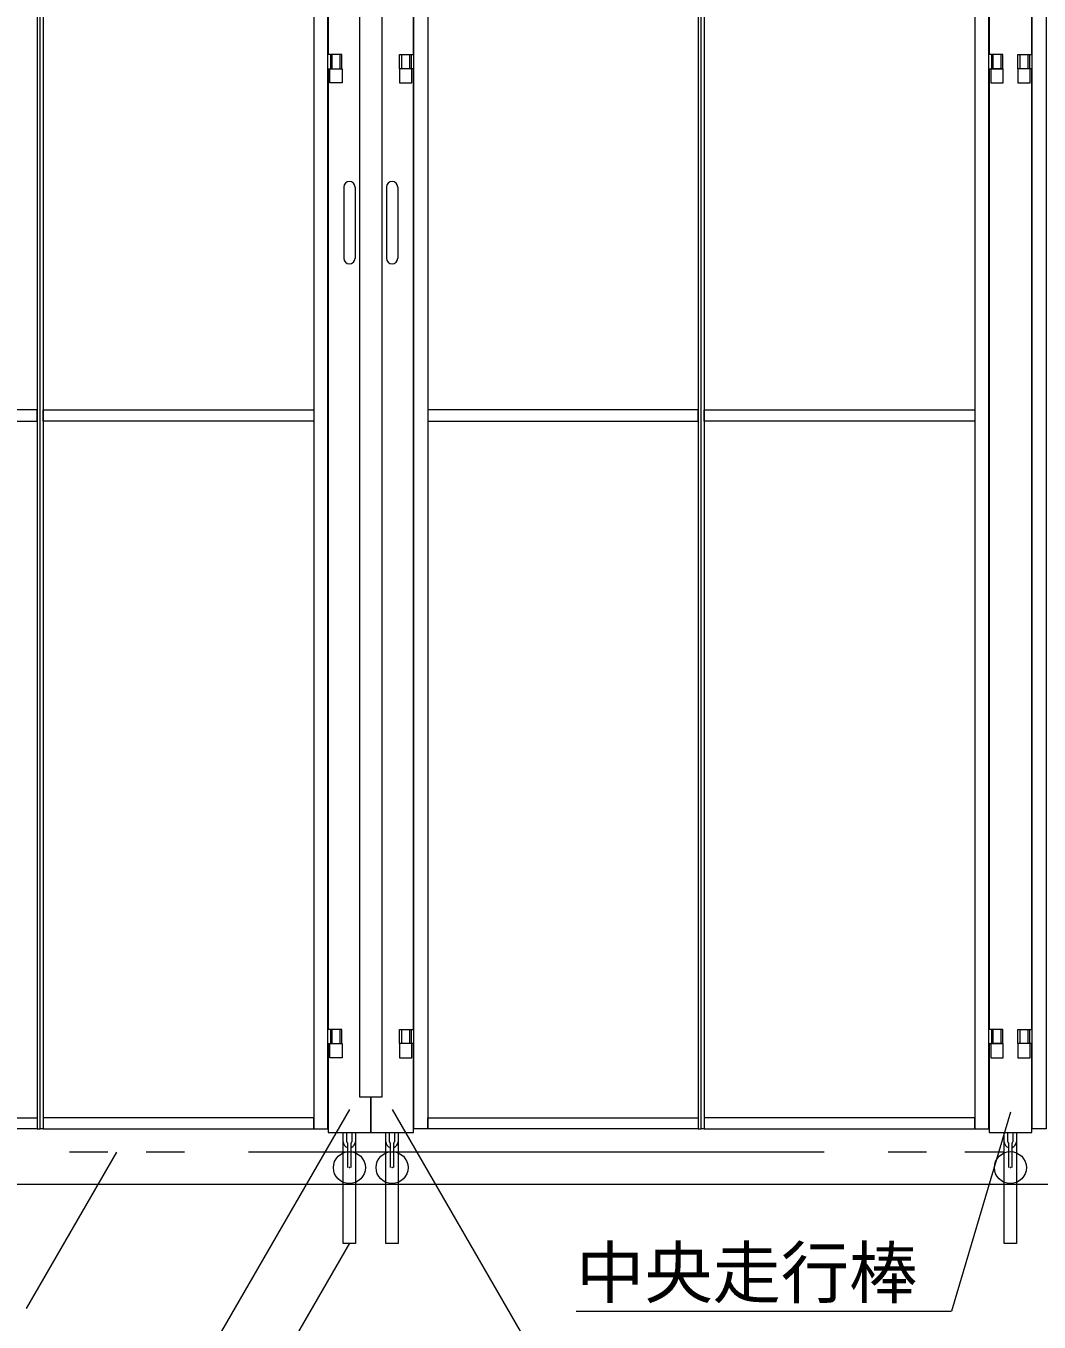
# Model space of a CAD drawing. Units: millimetres, scale not verified. Extents: x -10062 to 10062, y -16938 to 16938.
# Drawn here: x -3848 to -2422, y 6018 to 7842 of the extents above; entities that cross this region are included whole.
import ezdxf
from ezdxf.enums import TextEntityAlignment as Align

# ---------------------------------------------------------------- set-up
doc = ezdxf.new("R2010")
doc.units = ezdxf.units.MM
doc.header["$LTSCALE"] = 90
doc.header["$PDMODE"] = 32
doc.header["$PDSIZE"] = 45
doc.linetypes.add('DASHED1', pattern=[1.8, 1.2, -0.6])
doc.linetypes.add('DOUBLE_CHAIN2', pattern=[12.8, 9, -1, 0.6, -0.6, 0.6, -1])
for name, color, linetype, lineweight in [('0-4_ﾊﾝﾄﾞﾙ', 134, 'Continuous', 18), ('0-5_ﾍﾞｰｽﾗｲﾝ', 134, 'Continuous', 18), ('0-8_ﾜｲﾔｰﾛｰﾌﾟ', 134, 'DOUBLE_CHAIN2', 18), ('1-1_中央走行棒', 134, 'Continuous', 18), ('1-2_中央走行棒右', 134, 'Continuous', 18), ('1-3_中央走行棒左', 134, 'Continuous', 18), ('1-9_標準ﾊﾟﾈﾙ', 134, 'Continuous', 18), ('1-B_文字', 134, 'Continuous', 18), ('1-C_落とし棒', 134, 'Continuous', 18)]:
    doc.layers.add(name, color=color, linetype=linetype, lineweight=lineweight)
doc.styles.add('ＭＳ ゴシック', font='')
doc.styles.get('ＭＳ ゴシック').set_extended_font_data('MS Gothic')

msp = doc.modelspace()

# ---------------------------------------------------------------- linework, layer by layer
at = {"layer": '0-4_ﾊﾝﾄﾞﾙ'}
for p, q in [((-3400.5, 7615.06), (-3400.5, 7515.06)), ((-3384.5, 7615.06), (-3384.5, 7515.06)), ((-3340.5, 7615.06), (-3340.5, 7515.06)), ((-3324.5, 7615.06), (-3324.5, 7515.06))]:
    msp.add_line(p, q, dxfattribs=at)
for centre, start, end in [((-3392.5, 7615.06), 0, 180), ((-3332.5, 7615.06), 0, 180), ((-3392.5, 7515.06), 180, 0), ((-3332.5, 7515.06), 180, 0)]:
    msp.add_arc(centre, 8, start, end, dxfattribs=at)
at = {"layer": '0-5_ﾍﾞｰｽﾗｲﾝ'}
msp.add_line((-6974.01, 6212.5), (-1162.5, 6212.5), dxfattribs=at)
at = {"layer": '0-8_ﾜｲﾔｰﾛｰﾌﾟ'}
msp.add_line((-1572.5, 6257.5), (-5152.5, 6257.5), dxfattribs=at)
at = {"layer": '1-1_中央走行棒'}
for p, q in [((-2492.5, 9153.06), (-2492.5, 7801.56)), ((-2432.5, 7801.56), (-2432.5, 9153.06)), ((-2492.5, 7781.56), (-2492.5, 6430.06)), ((-2432.5, 6430.06), (-2432.5, 7781.56)), ((-2471.05, 6271.97), (-2471.05, 6285.06)), ((-2466.05, 6271.97), (-2466.05, 6285.06)), ((-2459.05, 6285.06), (-2459.05, 6271.97)), ((-2454.05, 6285.06), (-2454.05, 6271.97)), ((-2465, 6270.56), (-2465, 6235.56)), ((-2460, 6235.56), (-2460, 6270.56))]:
    msp.add_line(p, q, dxfattribs=at)
for points in [[(-2490.15, 7761.56), (-2472.85, 7761.56), (-2472.85, 7781.56), (-2490.15, 7781.56)], [(-2452.15, 7761.56), (-2434.85, 7761.56), (-2434.85, 7781.56), (-2452.15, 7781.56)], [(-2490.15, 6390.06), (-2472.85, 6390.06), (-2472.85, 6410.06), (-2490.15, 6410.06)], [(-2452.15, 6390.06), (-2434.85, 6390.06), (-2434.85, 6410.06), (-2452.15, 6410.06)]]:
    msp.add_lwpolyline(points, close=True, dxfattribs=at)
msp.add_lwpolyline([(-2492.5, 6410.06), (-2492.5, 6285.06), (-2432.5, 6285.06), (-2432.5, 6410.06)], dxfattribs=at)
for radius, start, end in [(8.5, 180, 253.25351), (3.5, 180, 225.59204), (8.5, 287.46347, 360), (3.5, 316.78662, 360)]:
    msp.add_arc((-2462.55, 6271.97), radius, start, end, dxfattribs=at)
msp.add_point((-2462.5, 6235.56), dxfattribs=at)
at = {"layer": '1-2_中央走行棒右'}
for p, q in [((-3302.5, 7801.56), (-3302.5, 9153.06)), ((-3302.5, 6430.06), (-3302.5, 7781.56)), ((-3341.05, 6271.97), (-3341.05, 6285.06)), ((-3336.05, 6271.97), (-3336.05, 6285.06)), ((-3329.05, 6285.06), (-3329.05, 6271.97)), ((-3324.05, 6285.06), (-3324.05, 6271.97)), ((-3335, 6270.56), (-3335, 6235.56)), ((-3330, 6235.56), (-3330, 6270.56))]:
    msp.add_line(p, q, dxfattribs=at)
for points in [[(-3378.5, 6335.06), (-3346.5, 6335.06), (-3346.5, 9085.06), (-3378.5, 9085.06)], [(-3322.15, 7761.56), (-3304.85, 7761.56), (-3304.85, 7781.56), (-3322.15, 7781.56)], [(-3322.15, 6390.06), (-3304.85, 6390.06), (-3304.85, 6410.06), (-3322.15, 6410.06)]]:
    msp.add_lwpolyline(points, close=True, dxfattribs=at)
msp.add_lwpolyline([(-3362.5, 6335.06), (-3362.5, 6285.06), (-3302.5, 6285.06), (-3302.5, 6410.06)], dxfattribs=at)
for radius, start, end in [(8.5, 180, 253.25351), (3.5, 180, 225.59204), (8.5, 287.46347, 360), (3.5, 316.78662, 360)]:
    msp.add_arc((-3332.55, 6271.97), radius, start, end, dxfattribs=at)
msp.add_point((-3332.5, 6235.56), dxfattribs=at)
at = {"layer": '1-3_中央走行棒左'}
for p, q in [((-3422.5, 9153.06), (-3422.5, 7801.56)), ((-3422.5, 7781.56), (-3422.5, 6430.06)), ((-3401.05, 6271.97), (-3401.05, 6285.06)), ((-3396.05, 6271.97), (-3396.05, 6285.06)), ((-3389.05, 6285.06), (-3389.05, 6271.97)), ((-3384.05, 6285.06), (-3384.05, 6271.97)), ((-3395, 6270.56), (-3395, 6235.56)), ((-3390, 6235.56), (-3390, 6270.56))]:
    msp.add_line(p, q, dxfattribs=at)
for points in [[(-3402.85, 7761.56), (-3420.15, 7761.56), (-3420.15, 7781.56), (-3402.85, 7781.56)], [(-3402.85, 6390.06), (-3420.15, 6390.06), (-3420.15, 6410.06), (-3402.85, 6410.06)]]:
    msp.add_lwpolyline(points, close=True, dxfattribs=at)
msp.add_lwpolyline([(-3422.5, 6410.06), (-3422.5, 6285.06), (-3362.5, 6285.06), (-3362.5, 6335.06)], dxfattribs=at)
for radius, start, end in [(8.5, 180, 253.25351), (3.5, 180, 225.59204), (8.5, 287.46347, 360), (3.5, 316.78662, 360)]:
    msp.add_arc((-3392.55, 6271.97), radius, start, end, dxfattribs=at)
msp.add_point((-3392.5, 6235.56), dxfattribs=at)
at = {"layer": '1-9_標準ﾊﾟﾈﾙ'}
for p, q in [((-3419.21, 7801.56), (-3419.21, 7781.56)), ((-3305.79, 7801.56), (-3305.79, 7781.56)), ((-2489.21, 7801.56), (-2489.21, 7781.56)), ((-2435.8, 7801.56), (-2435.8, 7781.56)), ((-3419.21, 6430.06), (-3419.21, 6410.06)), ((-3305.79, 6430.06), (-3305.79, 6410.06)), ((-2489.21, 6430.06), (-2489.21, 6410.06)), ((-2435.8, 6430.06), (-2435.8, 6410.06))]:
    msp.add_line(p, q, dxfattribs=at)
at = {"layer": '1-9_標準ﾊﾟﾈﾙ', "linetype": 'DASHED1'}
for p, q in [((-3417, 7801.56), (-3417, 7781.56)), ((-3406, 7801.56), (-3406, 7781.56)), ((-3319, 7801.56), (-3319, 7781.56)), ((-3308, 7801.56), (-3308, 7781.56)), ((-2487, 7801.56), (-2487, 7781.56)), ((-2476, 7801.56), (-2476, 7781.56)), ((-2449, 7801.56), (-2449, 7781.56)), ((-2438, 7801.56), (-2438, 7781.56)), ((-3417, 6430.06), (-3417, 6410.06)), ((-3406, 6430.06), (-3406, 6410.06)), ((-3319, 6430.06), (-3319, 6410.06)), ((-3308, 6430.06), (-3308, 6410.06)), ((-2487, 6430.06), (-2487, 6410.06)), ((-2476, 6430.06), (-2476, 6410.06)), ((-2449, 6430.06), (-2449, 6410.06)), ((-2438, 6430.06), (-2438, 6410.06))]:
    msp.add_line(p, q, dxfattribs=at)
at = {"layer": '1-9_標準ﾊﾟﾈﾙ'}
for points in [[(-3827.5, 9293.06), (-3831.75, 9293.06), (-3831.75, 6290.06), (-3827.5, 6290.06)], [(-3827.5, 9293.06), (-3823.25, 9293.06), (-3823.25, 6290.06), (-3827.5, 6290.06)], [(-3423, 9293.06), (-3442.75, 9293.06), (-3442.75, 6290.06), (-3423, 6290.06)], [(-3302, 9293.06), (-3282.25, 9293.06), (-3282.25, 6290.06), (-3302, 6290.06)], [(-2897.5, 9293.06), (-2901.75, 9293.06), (-2901.75, 6290.06), (-2897.5, 6290.06)], [(-2897.5, 9293.06), (-2893.25, 9293.06), (-2893.25, 6290.06), (-2897.5, 6290.06)], [(-2493, 9293.06), (-2512.75, 9293.06), (-2512.75, 6290.06), (-2493, 6290.06)], [(-2432, 9293.06), (-2412.25, 9293.06), (-2412.25, 6290.06), (-2432, 6290.06)], [(-3831.75, 7301.56), (-4212.25, 7301.56), (-4212.25, 7285.56), (-3831.75, 7285.56)], [(-3823.25, 7301.56), (-3442.75, 7301.56), (-3442.75, 7285.56), (-3823.25, 7285.56)], [(-2901.75, 7301.56), (-3282.25, 7301.56), (-3282.25, 7285.56), (-2901.75, 7285.56)], [(-2893.25, 7301.56), (-2512.75, 7301.56), (-2512.75, 7285.56), (-2893.25, 7285.56)], [(-3831.75, 6290.06), (-4212.25, 6290.06), (-4212.25, 6305.56), (-3831.75, 6305.56)], [(-3823.25, 6290.06), (-3442.75, 6290.06), (-3442.75, 6305.56), (-3823.25, 6305.56)], [(-2901.75, 6290.06), (-3282.25, 6290.06), (-3282.25, 6305.56), (-2901.75, 6305.56)], [(-2893.25, 6290.06), (-2512.75, 6290.06), (-2512.75, 6305.56), (-2893.25, 6305.56)]]:
    msp.add_lwpolyline(points, close=True, dxfattribs=at)
for points in [[(-3423, 7781.56), (-3403, 7781.56), (-3403, 7801.56), (-3423, 7801.56)], [(-3302, 7781.56), (-3322, 7781.56), (-3322, 7801.56), (-3302, 7801.56)], [(-2493, 7781.56), (-2473, 7781.56), (-2473, 7801.56), (-2493, 7801.56)], [(-2432, 7781.56), (-2452, 7781.56), (-2452, 7801.56), (-2432, 7801.56)], [(-3423, 6410.06), (-3403, 6410.06), (-3403, 6430.06), (-3423, 6430.06)], [(-3302, 6410.06), (-3322, 6410.06), (-3322, 6430.06), (-3302, 6430.06)], [(-2493, 6410.06), (-2473, 6410.06), (-2473, 6430.06), (-2493, 6430.06)], [(-2432, 6410.06), (-2452, 6410.06), (-2452, 6430.06), (-2432, 6430.06)]]:
    msp.add_lwpolyline(points, dxfattribs=at)
at = {"layer": '1-B_文字'}
msp.add_line((-3073.53, 6033.46), (-2546.03, 6033.46), dxfattribs=at)
for points in [[(-3392.55, 6317.32), (-3649.47, 5872.32), (-3649.83, 5872.32)], [(-3332.45, 6317.32), (-3075.53, 5872.32), (-3075.16, 5872.32)], [(-2462.5, 6313.74), (-2545.46, 6033.46), (-2545.82, 6033.46)], [(-3720.06, 6257.5), (-3847.08, 6037.5), (-3847.44, 6037.5)], [(-3392.55, 6129.26), (-3649.47, 5684.26), (-3649.83, 5684.26)]]:
    msp.add_lwpolyline(points, dxfattribs=at)
at = {"layer": '1-C_落とし棒'}
for points in [[(-3384.05, 6285.06), (-3384.05, 6128.86), (-3401.05, 6128.86), (-3401.05, 6285.06)], [(-3324.05, 6285.06), (-3324.05, 6128.86), (-3341.05, 6128.86), (-3341.05, 6285.06)], [(-2454.05, 6285.06), (-2454.05, 6128.86), (-2471.05, 6128.86), (-2471.05, 6285.06)]]:
    msp.add_lwpolyline(points, close=True, dxfattribs=at)

# ---------------------------------------------------------------- texts
at = {"layer": '1-B_文字', "style": 'ＭＳ ゴシック'}
msp.add_text('中央走行棒', height=70.38, dxfattribs=at).set_placement((-3073.53, 6031.49), align=Align.BOTTOM_LEFT)

doc.saveas('drawing.dxf')
